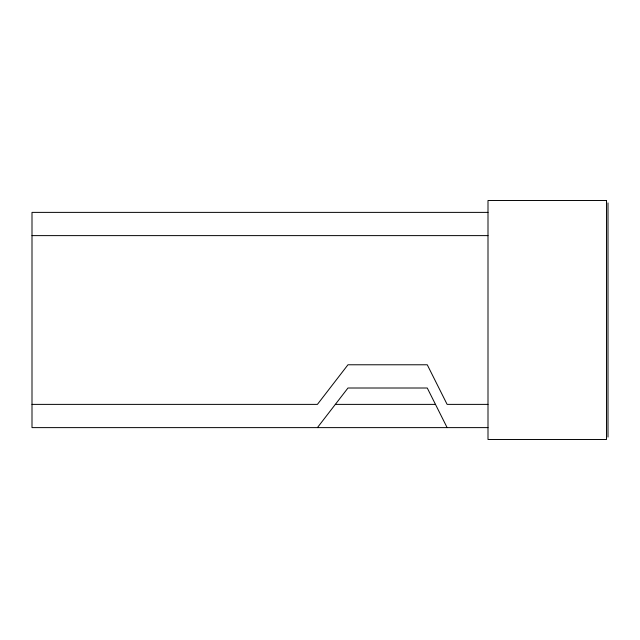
<?xml version="1.0" encoding="UTF-8"?>
<svg xmlns="http://www.w3.org/2000/svg" width="640" height="640" viewBox="0 0 640 640"><rect width="100%" height="100%" fill="white"/><g stroke="black" fill="none" stroke-linecap="round" stroke-linejoin="round"><path stroke-width="0.96" d="M317.416 427.616L347.968 388.008L427.264 388.008L447.12 427.616M488 212.384L32 212.384L32 427.616L488 427.616M32 235.616L488 235.616M32 404.384L317.416 404.384L347.968 364.776L427.264 364.776L447.12 404.384L488 404.384M335.336 404.384L435.472 404.384M608 202.936L608 437.064M606.512 200.512L488 200.512L488 439.488L606.512 439.488L606.512 200.512"/></g></svg>
